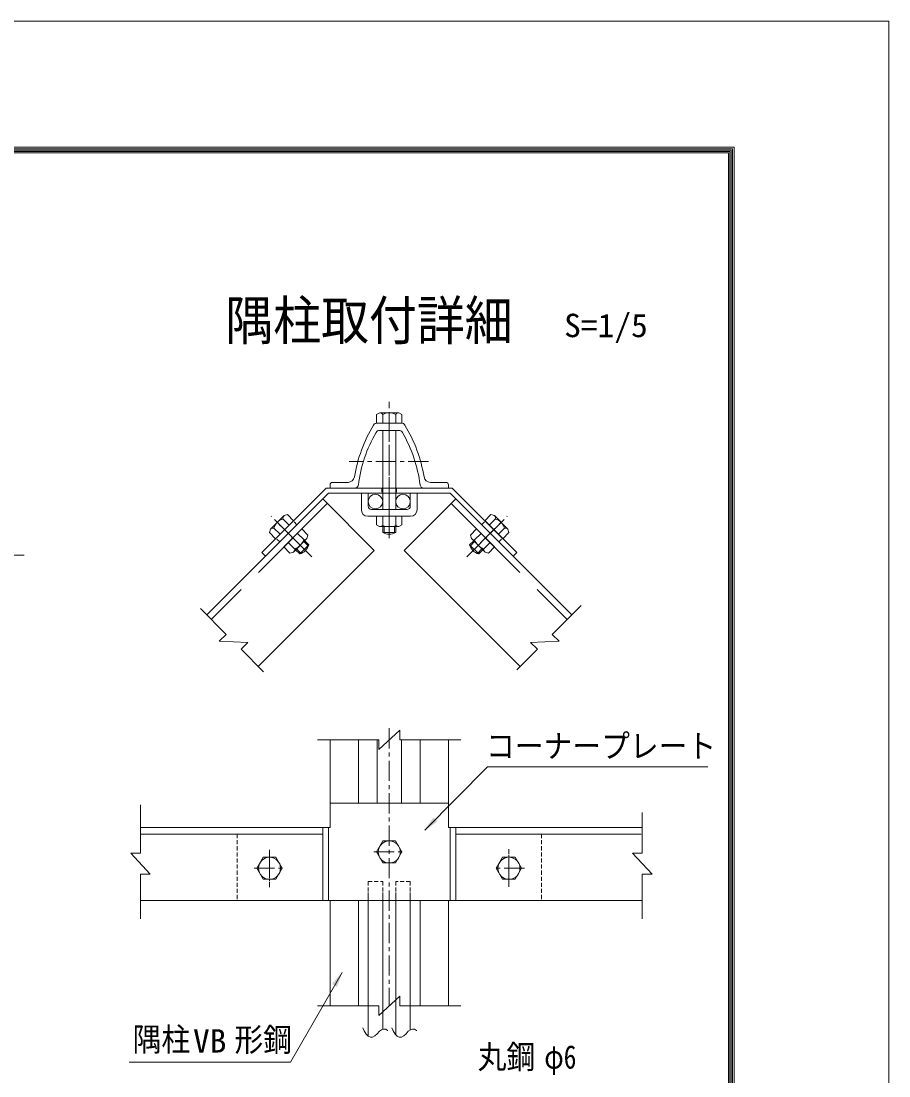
# Model space of a CAD drawing. Units: millimetres, scale not verified, with parts at other scales. Extents: x -4455 to 4455, y -3150 to 3150.
# Drawn here: x 2850 to 4455, y 1200 to 3150 of the extents above; entities that cross this region are included whole.
import ezdxf
from ezdxf.enums import TextEntityAlignment as Align

# ---------------------------------------------------------------- set-up
doc = ezdxf.new("R2010")
doc.units = ezdxf.units.MM
doc.header["$LTSCALE"] = 30
for name, pattern in [('DASHED', [7.5, 6, -1.5]), ('USER1', [2, 1.25, -0.25, 0.25, -0.25]), ('USER2', [0.375, 0.25, -0.125])]:
    doc.linetypes.add(name, pattern=pattern)
doc.layers.add('0-9_7詳細', color=7, linetype='Continuous', lineweight=18)
doc.layers.add('0-F_D-TTL', color=7, linetype='Continuous', lineweight=9)
doc.styles.add('ＭＳ ゴシック', font='')
doc.styles.get('ＭＳ ゴシック').set_extended_font_data('MS Gothic')

msp = doc.modelspace()

# ---------------------------------------------------------------- linework, layer by layer
at = {"layer": '0-9_7詳細', "color": 1, "linetype": 'USER1'}
for p, q in [((3530.79, 2194.41), (3530.79, 2446.2)), ((3530.79, 2424.89), (3530.79, 2266.31)), ((3530.79, 2409.67), (3530.79, 2278.05)), ((3530.79, 2362.69), (3530.79, 2215.37)), ((3530.79, 2347.6), (3530.79, 2215.37)), ((3603.33, 2335.82), (3456.61, 2335.82)), ((3530.79, 2258.54), (3530.79, 2224.15)), ((3387.35, 2159.71), (3312.37, 2234.69)), ((3361.77, 2185.29), (3320.6, 2226.47)), ((3674.22, 2159.71), (3749.2, 2234.69)), ((3699.81, 2185.29), (3740.98, 2226.47)), ((3699.81, 2185.29), (3740.98, 2226.47)), ((3530.79, 1842.53), (3530.79, 1329.1)), ((3309.31, 1617.91), (3309.31, 1548.52)), ((3309.31, 1607.68), (3309.31, 1559.85)), ((3502.23, 1613.76), (3559.35, 1613.76)), ((3752.26, 1549.53), (3752.26, 1618.92)), ((3752.26, 1559.76), (3752.26, 1607.59)), ((3280.75, 1583.72), (3337.87, 1583.72)), ((3780.82, 1583.72), (3723.7, 1583.72))]:
    msp.add_line(p, q, dxfattribs=at)
at = {"layer": '0-9_7詳細', "lineweight": 9}
for p, q in [((3513.15, 2426.07), (3507.27, 2422.67)), ((3507.27, 2422.67), (3507.27, 2406.87)), ((3513.15, 2426.07), (3548.43, 2426.07)), ((3518.79, 2422.67), (3518.79, 2406.87)), ((3542.79, 2422.67), (3542.79, 2406.87)), ((3548.43, 2426.07), (3554.31, 2422.67)), ((3554.31, 2422.67), (3554.31, 2406.87)), ((3507.27, 2406.87), (3554.31, 2406.87)), ((3530.79, 2406.87), (3508.29, 2406.87)), ((3530.79, 2406.87), (3553.28, 2406.87)), ((3530.79, 2393.37), (3512.99, 2393.37)), ((3518.79, 2393.37), (3518.79, 2247.27)), ((3530.79, 2393.37), (3548.58, 2393.37)), ((3542.79, 2393.37), (3542.79, 2247.27)), ((3414.31, 2286.87), (3294.83, 2167.38)), ((3647.26, 2286.87), (3414.31, 2286.87)), ((3421.29, 2292.87), (3421.29, 2286.87)), ((3466.52, 2286.87), (3421.29, 2286.87)), ((3454.52, 2297.37), (3425.79, 2297.37)), ((3595.05, 2286.87), (3640.29, 2286.87)), ((3607.06, 2297.37), (3635.79, 2297.37)), ((3640.29, 2292.87), (3640.29, 2286.87)), ((3647.26, 2286.87), (3766.75, 2167.38)), ((3418.29, 2277.27), (3193.17, 2052.15)), ((3418.29, 2277.27), (3301.62, 2160.6)), ((3503.14, 2171.2), (3407.68, 2266.66)), ((3643.29, 2277.27), (3418.29, 2277.27)), ((3558.44, 2171.2), (3653.89, 2266.66)), ((3643.29, 2277.27), (3868.41, 2052.15)), ((3643.29, 2277.27), (3759.96, 2160.6)), ((3336.15, 2235.86), (3311.2, 2210.91)), ((3353.88, 2226.44), (3320.62, 2193.18)), ((3334.56, 2229.47), (3345.74, 2218.3)), ((3336.15, 2235.86), (3342.71, 2237.62)), ((3342.71, 2237.62), (3353.88, 2226.44)), ((3554.31, 2234.67), (3507.27, 2234.67)), ((3507.27, 2218.79), (3507.27, 2234.67)), ((3518.79, 2217.53), (3518.79, 2234.67)), ((3542.79, 2217.53), (3542.79, 2234.67)), ((3718.87, 2237.62), (3707.69, 2226.44)), ((3707.69, 2226.44), (3740.95, 2193.18)), ((3727.01, 2229.47), (3715.84, 2218.3)), ((3725.43, 2235.86), (3718.87, 2237.62)), ((3725.43, 2235.86), (3750.37, 2210.91)), ((3311.2, 2210.91), (3309.45, 2204.36)), ((3317.59, 2212.5), (3328.77, 2201.33)), ((3335.9, 2177.91), (3369.16, 2211.17)), ((3513.03, 2215.47), (3507.27, 2218.79)), ((3548.55, 2215.47), (3513.03, 2215.47)), ((3518.79, 2215.47), (3518.79, 2204.81)), ((3542.79, 2204.81), (3518.79, 2204.81)), ((3542.79, 2215.47), (3542.79, 2204.81)), ((3681.19, 2199.94), (3692.42, 2211.17)), ((3725.68, 2177.91), (3692.42, 2211.17)), ((3743.98, 2212.5), (3732.81, 2201.33)), ((3750.37, 2210.91), (3752.13, 2204.36)), ((3309.45, 2204.36), (3320.62, 2193.18)), ((3356.16, 2173.93), (3344.04, 2186.05)), ((3353.55, 2168.4), (3378.66, 2193.52)), ((3373.13, 2190.9), (3361.01, 2203.02)), ((3374.59, 2189.45), (3382.13, 2181.91)), ((3686.99, 2189.45), (3679.45, 2181.91)), ((3682.91, 2193.52), (3681.19, 2199.94)), ((3708.03, 2168.4), (3682.91, 2193.52)), ((3688.44, 2190.9), (3700.56, 2203.02)), ((3705.41, 2173.93), (3717.53, 2186.05)), ((3752.13, 2204.36), (3740.95, 2193.18)), ((3503.14, 2171.2), (3288.63, 1956.69)), ((3301.62, 2160.6), (3294.83, 2167.38)), ((3347.12, 2166.68), (3335.9, 2177.91)), ((3353.55, 2168.4), (3347.12, 2166.68)), ((3357.62, 2172.48), (3365.16, 2164.94)), ((3365.16, 2164.94), (3382.13, 2181.91)), ((3558.44, 2171.2), (3772.95, 1956.69)), ((3696.42, 2164.94), (3679.45, 2181.91)), ((3703.96, 2172.48), (3696.42, 2164.94)), ((3759.96, 2160.6), (3766.75, 2167.38)), ((3421.29, 1821.24), (3421.29, 1658.76)), ((3640.29, 1821.24), (3640.29, 1658.76)), ((3421.29, 1703.76), (3640.29, 1703.76)), ((3421.29, 1658.76), (3070.54, 1658.76)), ((3407.68, 1658.76), (3407.68, 1523.76)), ((3418.29, 1658.76), (3418.29, 1523.76)), ((3640.29, 1658.76), (3998.89, 1658.76)), ((3643.29, 1658.76), (3643.29, 1523.76)), ((3653.89, 1658.76), (3653.89, 1523.76)), ((3407.68, 1646.76), (3070.54, 1646.76)), ((3653.89, 1646.76), (3996.64, 1646.76)), ((3458.7, 1523.76), (3070.54, 1523.76)), ((3421.29, 1523.76), (3640.29, 1523.76)), ((3421.29, 1523.76), (3421.29, 1329.1)), ((3491.84, 1538.76), (3491.84, 1273.21)), ((3518.84, 1538.76), (3518.84, 1285.59)), ((3542.74, 1538.76), (3542.74, 1275.98)), ((3569.74, 1538.76), (3569.74, 1284.59)), ((3605.13, 1523.76), (3998.89, 1523.76)), ((3640.29, 1523.76), (3640.29, 1329.1))]:
    msp.add_line(p, q, dxfattribs=at)
at = {"layer": '0-9_7詳細', "color": 1, "linetype": 'USER2'}
for p, q in [((3517.29, 2286.87), (3517.29, 2277.27)), ((3544.29, 2286.87), (3544.29, 2277.27)), ((3359.95, 2218.93), (3353.16, 2225.72)), ((3701.62, 2218.93), (3708.41, 2225.72)), ((3701.62, 2218.93), (3708.41, 2225.72)), ((3328.13, 2187.11), (3321.34, 2193.9)), ((3733.44, 2187.11), (3740.23, 2193.9)), ((3733.44, 2187.11), (3740.23, 2193.9))]:
    msp.add_line(p, q, dxfattribs=at)
at = {"layer": '0-9_7詳細', "color": 3}
for p, q in [((3491.79, 2277.27), (3479.19, 2277.27)), ((3479.19, 2277.27), (3479.19, 2246.67)), ((3491.79, 2277.27), (3491.79, 2253.27)), ((3569.79, 2277.27), (3569.79, 2253.27)), ((3582.39, 2277.27), (3569.79, 2277.27)), ((3582.39, 2277.27), (3582.39, 2246.67)), ((3563.79, 2247.27), (3497.79, 2247.27)), ((3570.39, 2234.67), (3491.19, 2234.67)), ((3473.79, 1821.24), (3473.79, 1703.76)), ((3508.29, 1821.24), (3508.29, 1703.76)), ((3553.29, 1821.24), (3553.29, 1703.76)), ((3587.79, 1821.24), (3587.79, 1703.76)), ((3473.79, 1523.76), (3473.79, 1329.1)), ((3587.79, 1523.76), (3587.79, 1329.1))]:
    msp.add_line(p, q, dxfattribs=at)
at = {"layer": '0-9_7詳細', "color": 3, "linetype": 'DASHED'}
for p, q in [((3416.17, 2258.18), (3201.65, 2043.66)), ((3645.41, 2258.18), (3859.92, 2043.66))]:
    msp.add_line(p, q, dxfattribs=at)
at = {"layer": '0-9_7詳細', "color": 1}
for p, q in [((3521.19, 2215.47), (3521.19, 2203.6)), ((3540.39, 2215.47), (3540.39, 2203.6)), ((3372.89, 2187.75), (3381.29, 2179.35)), ((3688.68, 2187.75), (3680.29, 2179.35)), ((3359.32, 2174.17), (3367.71, 2165.78)), ((3702.26, 2174.17), (3693.87, 2165.78))]:
    msp.add_line(p, q, dxfattribs=at)
at = {"layer": '0-9_7詳細', "color": 4}
for p, q in [((3832.36, 2016.1), (3885.79, 2069.53)), ((3229.22, 2016.1), (3181.36, 2063.96)), ((3229.22, 2016.1), (3216.49, 2003.37)), ((3832.36, 2016.1), (3845.08, 2003.37)), ((3216.49, 2003.37), (3269.36, 2001.41)), ((3256.64, 1988.68), (3269.36, 2001.41)), ((3845.08, 2003.37), (3792.21, 2001.41)), ((3804.94, 1988.68), (3792.21, 2001.41)), ((3256.64, 1988.68), (3298.48, 1946.84)), ((3804.94, 1988.68), (3766.79, 1950.53)), ((3511.4, 1803.24), (3550.17, 1839.24)), ((3550.17, 1821.24), (3550.17, 1839.24)), ((3511.4, 1821.24), (3398.09, 1821.24)), ((3511.4, 1821.24), (3511.4, 1803.24)), ((3550.17, 1821.24), (3663.48, 1821.24)), ((3070.54, 1611.65), (3070.54, 1701.16)), ((3998.89, 1611.65), (3998.89, 1686.69)), ((3052.54, 1611.65), (3088.54, 1572.88)), ((3070.54, 1611.65), (3052.54, 1611.65)), ((3980.89, 1611.65), (4016.89, 1572.88)), ((3998.89, 1611.65), (3980.89, 1611.65)), ((3070.54, 1572.88), (3070.54, 1490.35)), ((3070.54, 1572.88), (3088.54, 1572.88)), ((3998.89, 1572.88), (3998.89, 1490.35)), ((3998.89, 1572.88), (4016.89, 1572.88)), ((3511.4, 1311.1), (3550.17, 1347.1)), ((3550.17, 1329.1), (3550.17, 1347.1)), ((3511.4, 1329.1), (3398.09, 1329.1)), ((3511.4, 1329.1), (3511.4, 1311.1)), ((3550.17, 1329.1), (3663.48, 1329.1))]:
    msp.add_line(p, q, dxfattribs=at)
at = {"layer": '0-9_7詳細', "color": 3, "linetype": 'USER2'}
for p, q in [((3249.31, 1646.76), (3249.31, 1523.76)), ((3812.26, 1646.76), (3812.26, 1523.76)), ((3491.84, 1559.1), (3491.84, 1538.76)), ((3491.84, 1559.1), (3518.84, 1559.1)), ((3518.84, 1559.1), (3518.84, 1538.76)), ((3542.74, 1559.1), (3542.74, 1538.76)), ((3569.74, 1559.1), (3542.74, 1559.1)), ((3569.74, 1559.1), (3569.74, 1538.76))]:
    msp.add_line(p, q, dxfattribs=at)
at = {"layer": '0-9_7詳細', "lineweight": 9}
for points in [[(3548.55, 2215.47), (3554.31, 2218.79), (3554.31, 2234.67)], [(3378.66, 2193.52), (3380.38, 2199.94), (3369.16, 2211.17)], [(3708.03, 2168.4), (3714.45, 2166.68), (3725.68, 2177.91)]]:
    msp.add_lwpolyline(points, dxfattribs=at)
at = {"layer": '0-9_7詳細', "color": 1}
for points in [[(2855.48, 2162.73), (2628.23, 2162.73), (2549.4, 1985.21)], [(3049.75, 1225.11), (3347.93, 1225.11), (3443.55, 1391.07)]]:
    msp.add_lwpolyline(points, dxfattribs=at)
at = {"layer": '0-9_7詳細', "color": 4}
for points in [[(4120.4, 1771.18), (3712.36, 1771.18), (3596.43, 1654)], [(3482.24, 1288.19), (3484.51, 1283.06), (3488.19, 1277.03), (3491.98, 1273.06), (3495.89, 1271.13), (3499.92, 1271.24), (3504.05, 1273.4), (3508.31, 1277.61), (3512.54, 1282.04), (3516.61, 1284.88), (3520.52, 1286.13), (3524.28, 1285.78), (3527.87, 1283.83), (3528.25, 1283.45)], [(3535.79, 1288.19), (3538.06, 1283.06), (3541.73, 1277.03), (3545.53, 1273.06), (3549.44, 1271.13), (3553.46, 1271.24), (3557.6, 1273.4), (3561.85, 1277.61), (3566.08, 1282.04), (3570.15, 1284.88), (3574.07, 1286.13), (3577.82, 1285.78), (3581.42, 1283.83), (3581.79, 1283.45)]]:
    msp.add_lwpolyline(points, dxfattribs=at)
at = {"layer": '0-9_7詳細', "color": 3}
for points in [[(3554.31, 1613.76), (3542.55, 1634.13), (3519.03, 1634.13), (3507.27, 1613.76), (3519.03, 1593.39), (3542.55, 1593.39)], [(3332.83, 1583.72), (3321.07, 1604.09), (3297.55, 1604.09), (3285.79, 1583.72), (3297.55, 1563.35), (3321.07, 1563.35)], [(3728.74, 1583.72), (3740.5, 1563.35), (3764.02, 1563.35), (3775.78, 1583.72), (3764.02, 1604.09), (3740.5, 1604.09)]]:
    msp.add_lwpolyline(points, close=True, dxfattribs=at)
for centre, radius in [((3505.34, 2261.9), 13.5), ((3556.24, 2261.9), 13.5), ((3530.79, 1613.76), 20.4), ((3309.31, 1583.72), 20.4), ((3752.26, 1583.72), 20.4)]:
    msp.add_circle(centre, radius, dxfattribs=at)
at = {"layer": '0-9_7詳細', "lineweight": 9}
for centre, radius, start, end in [((3513.45, 2420.19), 5.88, 24.94299, 92.968), ((3530.79, 2403.16), 22.91, 58.40741, 121.59259), ((3548.12, 2420.19), 5.88, 87.032, 155.05701), ((3734.14, 2262.67), 271.5, 148.81495, 170.5186), ((3508.29, 2399.37), 7.5, 90, 148.81495), ((3553.28, 2399.37), 7.5, 31.18505, 90), ((3327.43, 2262.67), 271.5, 9.4814, 31.18505), ((3723.97, 2262.3), 252, 149.65378, 173.11487), ((3512.99, 2385.87), 7.5, 90, 149.98767), ((3548.58, 2385.87), 7.5, 30.01233, 90), ((3337.61, 2262.3), 252, 6.88513, 30.34622), ((3454.52, 2309.37), 12, 270, 350.5186), ((3607.06, 2309.37), 12, 189.4814, 270), ((3425.79, 2292.87), 4.5, 90, 180), ((3466.52, 2294.37), 7.5, 270, 352.36249), ((3595.05, 2294.37), 7.5, 187.63751, 270), ((3635.79, 2292.87), 4.5, 0, 90), ((3339.87, 2207.19), 22.91, 103.40741, 166.59259), ((3340.09, 2231.49), 5.88, 132.032, 200.05701), ((3721.49, 2231.49), 5.88, 339.94299, 47.968), ((3721.7, 2207.19), 22.91, 13.40741, 76.59259), ((3315.57, 2206.97), 5.88, 69.94299, 137.968), ((3513.03, 2224.56), 9.09, 270, 309.3382), ((3530.79, 2251.47), 36, 250.52878, 289.47122), ((3530.79, 2225.59), 24, 240, 300), ((3548.55, 2224.56), 9.09, 230.6618, 270), ((3746, 2206.97), 5.88, 42.032, 110.05701), ((3340.65, 2206.42), 36, 295.52878, 334.47122), ((3372.24, 2199.94), 9.09, 275.6618, 315), ((3689.34, 2199.94), 9.09, 225, 264.3382), ((3720.93, 2206.42), 36, 205.52878, 244.47122), ((3347.12, 2174.83), 9.09, 315, 354.3382), ((3358.94, 2188.12), 24, 285, 345), ((3702.63, 2188.12), 24, 195, 255), ((3714.46, 2174.83), 9.09, 185.6618, 225)]:
    msp.add_arc(centre, radius, start, end, dxfattribs=at)
at = {"layer": '0-9_7詳細', "color": 3}
for centre, radius, start, end in [((3491.19, 2246.67), 12, 180, 270), ((3497.79, 2253.27), 6, 180, 270), ((3563.79, 2253.27), 6, 270, 0), ((3570.39, 2246.67), 12, 270, 0)]:
    msp.add_arc(centre, radius, start, end, dxfattribs=at)
at = {"layer": '0-9_7詳細', "color": 4}
msp.add_solid([(3595.03, 1652.58), (3612.42, 1677.57), (3619.83, 1670.24)], dxfattribs=at)
at = {"layer": '0-9_7詳細', "color": 1}
msp.add_solid([(3444.55, 1392.8), (3434.08, 1364.21), (3425.06, 1369.41)], dxfattribs=at)
at = {"layer": '0-F_D-TTL', "color": 2, "lineweight": 18}
msp.add_lwpolyline([(-4454.56, 3150.45), (4455.14, 3150.45), (4455.14, -3149.97), (-4454.56, -3149.97)], close=True, dxfattribs=at)
at = {"layer": '0-F_D-TTL'}
for points in [[(-4168.18, 2917.11), (4168.75, 2917.11), (4168.75, -2916.62), (-4168.18, -2916.62)], [(-4165.53, 2914.45), (4166.1, 2914.45), (4166.1, -2913.97), (-4165.53, -2913.97)], [(-4162.87, 2911.8), (4163.45, 2911.8), (4163.45, -2911.32), (-4162.87, -2911.32)], [(-4160.22, 2909.15), (4160.8, 2909.15), (4160.8, -2908.67), (-4160.22, -2908.67)], [(-4157.57, 2906.5), (4158.15, 2906.5), (4158.15, -2906.02), (-4157.57, -2906.02)]]:
    msp.add_lwpolyline(points, close=True, dxfattribs=at)

# ---------------------------------------------------------------- texts
at = {"layer": '0-9_7詳細', "style": 'ＭＳ ゴシック', "width": 0.9}
msp.add_text('隅柱取付詳細', height=72.14, dxfattribs=at).set_placement((3227.63, 2539.15), align=Align.BOTTOM_LEFT)
at = {"layer": '0-9_7詳細', "color": 3, "style": 'ＭＳ ゴシック'}
for s, width, p in [('S=1/5', 1.05, (3854.41, 2552.85)), ('コーナープレート', 0.9, (3709.99, 1775.15)), ('隅柱', 0.9, (3056.11, 1232.56)), ('形鋼', 0.9, (3244.46, 1231.94)), ('VB', 1.05, (3167.78, 1229.69)), ('丸鋼', 0.9, (3694.47, 1200.06)), ('φ6', 0.8, (3817.67, 1200.06))]:
    msp.add_text(s, height=43.33, dxfattribs=dict(at, width=width)).set_placement(p, align=Align.BOTTOM_LEFT)

doc.saveas('drawing.dxf')
